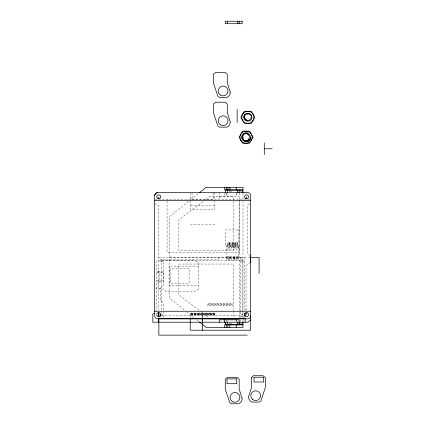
<?xml version="1.0" encoding="UTF-8"?>
<svg xmlns="http://www.w3.org/2000/svg" width="425" height="425" viewBox="0 0 425 425"><rect width="100%" height="100%" fill="white"/><g stroke="black" fill="none" stroke-linecap="round" stroke-linejoin="round"><path stroke-width="0.32" stroke-dasharray="2.12 1.59" d="M229.697 324.047L229.697 322.819M230.095 324.047L230.095 322.819M231.37 324.047L231.37 322.819M240.614 324.047L240.614 322.819M210.572 303.854L210.8 303.264L213.748 303.556L213.748 305.362L213.393 305.718L210.928 305.718L210.279 303.264L207.623 303.264L207.395 305.362L207.751 305.718L210.216 305.718L210.572 305.362M213.748 303.854L213.977 303.264L216.92 303.556L216.92 305.362L216.564 305.718L214.104 305.718L213.748 305.362M216.92 303.854L217.154 303.264L220.097 303.556L220.097 305.362L219.741 305.718L217.276 305.718L216.92 305.362M220.097 303.854L220.325 303.264L223.274 303.556L223.274 305.362L222.918 305.718L220.453 305.718L220.097 305.362M223.274 303.854L223.502 303.264L226.445 303.556L226.445 305.362L226.089 305.718L223.63 305.718L223.274 305.362M226.445 303.854L226.679 303.264L229.622 303.556L229.622 305.362L229.266 305.718L226.801 305.718L226.445 305.362M229.622 303.854L229.851 303.264L232.799 303.556L232.799 305.362L232.443 305.718L229.978 305.718L229.622 305.362M158.854 284.58L156.405 288.437L156.458 311.318M163.269 317.417L163.269 303.7L160.262 300.273L160.262 288.437L163.269 285.292L163.269 259.877L218.19 259.877L218.19 257.423M188.599 201.397L169.432 216.734L169.432 298.053L184.455 310.069M190.676 199.739L198.443 193.524M203.065 201.514L178.867 219.831L178.867 250.745L233.564 250.745L233.564 196.738L209.382 196.738L205.169 199.92M250.559 262.294L246.032 265.683L246.032 309.697L247.191 310.319M249.571 204.276L247.382 205.429L247.382 253.852L249.502 254.91M190.363 313.321L214.885 313.204M219.247 196.254L239.158 196.254M154.668 199.298L157.962 199.298M158.621 199.298L250.012 199.298M190.57 205.482L214.763 205.482M190.405 224.597L214.928 224.597M227.55 244.338L229.521 244.338M230.238 244.338L232.204 244.354M232.921 244.338L234.892 244.338M235.609 244.354L237.575 244.338M169.432 257.391L242.994 257.391M158.854 257.423L249.916 257.423M226.897 258.039L228.778 258.039M229.75 258.039L231.63 258.039M233.123 258.039L235.004 258.039M236.443 258.039L238.324 258.039M226.897 258.634L228.778 258.634M229.75 258.634L231.63 258.634M233.123 258.634L235.004 258.634M236.443 258.634L238.324 258.634M161.367 260.674L242.165 260.674M198.518 266.114L169.092 266.114L169.092 285.728L198.518 285.728M156.83 272.723L163.428 272.723M156.83 280.558L163.428 280.558M158.854 288.437L160.262 288.437M245.14 309.697L246.032 309.697M190.363 313.087L214.885 313.087M190.671 313.358L193.12 313.358M193.736 313.358L196.185 313.358M196.802 313.358L199.251 313.358M199.867 313.358L202.316 313.358M202.932 313.358L205.381 313.358M205.998 313.358L208.447 313.358M209.063 313.358L211.512 313.358M212.128 313.358L214.577 313.358M161.367 315.478L190.506 315.478M215.672 315.478L242.165 315.478L242.165 259.447M190.363 315.812L214.885 315.786M231.683 304.178C229.303 303.758 232.061 305.92 231.63 304.178M225.335 304.178C222.95 303.758 225.712 305.92 225.282 304.178M228.512 304.178C226.127 303.758 228.884 305.92 228.453 304.178M212.633 304.178C210.248 303.758 213.01 305.92 212.58 304.178M215.81 304.178C213.424 303.758 216.182 305.92 215.757 304.178M218.981 304.178C216.601 303.758 219.358 305.92 218.928 304.178M209.456 304.178C207.076 303.758 209.833 305.92 209.403 304.178M154.668 203.697L158.854 205.429L158.854 310.154M198.857 310.085L178.867 294.955L178.867 264.042L233.564 264.042L233.564 310.144M200.961 311.679L203.065 313.273M206.226 315.658L208.856 317.65M186.527 311.727L193.784 317.533M196.892 320.02L198.443 321.263M244.678 257.423L244.678 310.154M244.678 316.747L244.678 318.723M242.994 193.189L242.994 318.947M242.994 319.542L242.994 321.592M240.614 190.735L240.614 191.962M240.545 257.423L240.545 311.472M240.545 312.131L240.545 318.723M240.545 319.887L240.545 321.624M239.61 199.298L239.61 252.227L167.078 252.227L167.078 199.298M239.158 193.189L239.158 317.576M238.324 246.574L238.324 249.64L236.443 249.64L236.443 246.574M236.874 192.573L236.874 196.254M236.874 319.807L236.874 321.608M236.635 193.189L236.635 196.254M236.635 319.807L236.635 321.608M235.153 242.611L235.153 245.294M235.089 242.611L235.089 245.294M235.004 246.574L235.004 249.64L233.123 249.64L233.123 246.574M234.313 257.423L234.313 260.674M233.564 310.803L233.564 317.39M232.464 242.611L232.406 245.294M231.63 246.574L231.63 249.64L229.75 249.64L229.75 246.574M231.37 190.735L231.37 191.962M230.095 190.735L230.095 191.962M229.782 242.611L229.782 245.294M229.697 190.735L229.697 191.962M229.718 242.611L229.718 245.294M228.778 246.574L228.778 249.64L226.897 249.64L226.897 246.574M226.998 193.189L226.998 196.254M226.998 319.807L226.998 321.608M226.759 193.189L226.759 196.254M226.759 320.408L226.759 321.608M224.416 193.189L224.416 196.254M219.247 192.573L219.247 199.298M214.763 192.573L214.763 209.594L190.57 209.594L190.57 192.573M213.27 192.573L213.27 199.623L192.063 199.623L192.063 192.573M190.225 315.754L190.225 317.725M161.367 259.447L161.367 312.832M161.367 314.25A1.227 1.227 0 0 1 162.584 315.637A1.227 1.227 0 0 1 161.048 316.662M221.244 304.167C220.623 305.118 222.705 305.161 222.158 304.178L221.244 304.167M159.295 281.52L158.573 282.248L156.83 282.248L156.83 288.989L163.853 288.989L164.9 289.452L165.415 290.217L165.415 291.444L195.059 291.444L198.518 288.989L198.518 262.289L195.059 260.791L156.83 260.791L156.83 271.214L158.573 271.214L159.295 271.942L159.295 281.52M247.26 114.352L246.893 114.442A3.018 3.018 0 0 1 248.758 114.442L247.26 114.352M238.149 229.914L225.399 229.914L225.399 245.607L238.149 245.607L238.149 229.914M237.835 242.611L227.035 242.611L227.035 245.294L237.835 245.294L237.835 242.611M229.521 243.127L227.55 243.127L227.55 247.674L229.521 247.674L229.521 243.127M232.204 243.127L230.238 243.127L230.238 247.674L232.204 247.674L232.204 243.127M234.892 243.127L232.921 243.127L232.921 247.674L234.892 247.674L234.892 243.127M237.575 243.127L235.609 243.127L235.609 247.674L237.575 247.674L237.575 243.127M238.861 246.574L226.111 246.574L226.111 257.114L238.861 257.114L238.861 246.574M228.778 256.466L226.897 256.466L226.897 260.366L228.778 260.366L228.778 256.466M231.63 256.466L229.75 256.466L229.75 260.366L231.63 260.366L231.63 256.466M235.004 256.466L233.123 256.466L233.123 260.366L235.004 260.366L235.004 256.466M238.324 256.466L236.443 256.466L236.443 260.366L238.324 260.366L238.324 256.466M189.114 268.584L170.722 268.584L170.722 283.3L189.114 283.3L189.114 268.584M163.428 271.942L156.83 271.942L156.83 281.52L163.428 281.52L163.428 271.942M249.746 114.989L249.443 114.766A3.018 3.018 0 0 1 249.746 114.989M250.267 115.536L250.022 115.249A3.018 3.018 0 0 1 250.267 115.536M160.756 261.736A1.227 1.227 0 0 0 162.594 260.674A1.227 1.227 0 0 0 160.756 259.611A1.227 1.227 0 0 0 160.756 261.736M241.549 316.535A1.227 1.227 0 0 0 243.387 315.478A1.227 1.227 0 0 0 241.549 314.415A1.227 1.227 0 0 0 241.549 316.535M241.549 261.736A1.227 1.227 0 0 0 243.387 260.674A1.227 1.227 0 0 0 241.549 259.611A1.227 1.227 0 0 0 241.549 261.736"/><path stroke-width="0.64" d="M225.261 324.658L225.261 322.208L225.261 324.658L242.165 324.658L242.165 322.208M239.158 322.208L239.158 324.658L239.158 319.807L219.247 319.807L219.247 322.208M241.251 133.562L240.975 133.96L242.59 131.155L249.555 131.155L253.04 137.185L249.555 143.214L242.59 143.214L239.11 137.185L241.559 133.184A6.03 6.03 0 0 1 244.869 131.272L245.831 131.155M246.803 143.172L246.319 143.214L247.281 143.092A6.03 6.03 0 0 0 250.591 141.185L251.175 140.409M245.135 141.482C241.66 140.505 240.89 134.39 245.151 133.583C251.143 132.303 250.367 142.848 244.587 140.627M250.601 137.185C250.298 144.835 237.888 140.696 242.633 134.438C249.002 127.782 255 141.929 245.57 141.679M243.807 117.311C243.567 112.131 252.083 112.131 251.844 117.311C252.083 122.496 243.567 122.496 243.807 117.311A4.006 4 11.8 0 1 244.136 115.876L244.63 115.037M248.418 140.914L245.092 141.477M242.972 113.65L242.728 114.086L244.343 111.281L251.308 111.281L254.793 117.311L251.308 123.346L244.343 123.346L240.858 117.311L243.312 113.31A6.03 6.03 0 0 1 246.617 111.403L246.627 111.281M249.023 123.346L249.034 123.223A6.03 6.03 0 0 0 252.338 121.311L252.928 120.541L252.647 120.934M246.622 314.627L246.893 312.657L246.378 312.651A1.987 1.987 0 0 0 244.651 314.351L244.651 314.872A1.987 1.987 0 0 0 246.691 316.609A1.987 1.987 0 0 0 248.604 314.728A1.987 1.987 0 0 0 246.893 312.657M242.728 120.535L243.312 121.311A6.03 6.03 0 0 0 246.617 123.223L247.578 123.346M252.647 113.688L252.928 114.086L252.338 113.31A6.03 6.03 0 0 0 249.034 111.403L248.067 111.281M245.831 143.214L244.869 143.092A6.03 6.03 0 0 1 241.559 141.185L240.975 140.409L241.214 140.824M246.319 131.155L247.281 131.272A6.03 6.03 0 0 1 250.591 133.184L251.175 133.955M242.478 120.116L242.101 119.223A6.03 6.03 0 0 1 242.101 115.403L242.484 114.511M240.481 139.554L240.736 139.99L240.353 139.097A6.03 6.03 0 0 1 240.353 135.272L240.736 134.38M253.374 119.675L253.173 120.116L253.544 119.223A6.03 6.03 0 0 0 253.544 115.403L253.173 114.506M251.627 139.549L251.419 139.99L251.797 139.097A6.03 6.03 0 0 0 251.797 135.272L251.419 134.38M248.359 140.824L250.059 139.055M249.055 139.055C241.156 146.439 240.582 128.196 248.97 135.192M244.678 114.978L245.395 114.293M250.665 319.897L247.903 322.208L152.809 322.208L152.788 314.001L154.626 313.315M199.479 192.695L206.215 187.308L242.994 187.308L242.994 192.594M245.708 114.086L246.256 113.815M246.643 113.677L248.63 113.672M246.617 111.403L247.578 111.281L247.1 111.323M249.034 123.223L248.067 123.346M264.276 148.771L272.212 148.771M242.994 189.879L224.607 189.879L224.607 187.308M154.668 200.366L250.665 200.366M250.569 257.423L259.08 257.423L259.08 273.604M154.668 311.254L250.665 311.254M244.678 318.723L158.854 318.723L158.854 335.128L247.249 335.128M242.994 324.902L224.607 324.902L224.607 327.478M247.26 120.275C241.65 119.632 245.475 110.543 249.953 114.049C254.336 117.013 248.088 123.569 245.183 118.766M249.289 113.916L249.688 114.139M244.21 140.457L243.706 140.154M243.254 140.723L243.668 141.015M199.479 322.092L206.215 327.478L242.994 327.478L242.994 322.187M243.594 140.064L243.27 139.772M240.975 140.409L241.251 140.808M240.523 139.549L240.736 139.99M244.906 118.06L245.023 118.421M264.276 142.864L264.276 154.684M250.559 255.436L250.559 262.294M246.622 196.802L246.622 198.788M245.14 312.991L245.14 316.28M245.14 318.256L245.14 322.208M244.678 313.453L244.678 316.088M242.165 192.573L242.165 190.124L225.261 190.124L225.261 192.573M239.158 21.25L239.158 23.704M239.158 190.124L239.158 192.573M237.325 21.25L237.325 23.704M237.325 190.124L237.325 192.573M237.325 322.208L237.325 324.658M237.15 109.289L237.15 122.581M236.226 187.308L236.226 189.879M236.226 324.902L236.226 327.478M229.898 187.308L229.898 189.879M229.898 324.902L229.898 327.478M227.89 187.308L227.89 189.879M227.89 324.902L227.89 327.478M227.641 21.25L227.641 23.704M227.641 190.124L227.641 192.573M227.641 322.208L227.641 324.658M226.243 187.308L226.243 189.879M226.243 324.902L226.243 327.478M224.416 319.807L224.416 322.208M202.667 315.053L202.667 330.538M202.624 318.32L202.624 320.848M190.225 318.378L190.225 330.204L250.665 330.204L250.665 195.76A3.188 3.188 0 0 0 247.477 192.573L157.048 192.573L154.668 194.953L154.668 315.669A3.188 3.188 0 0 0 157.856 318.856L247.477 318.856A3.188 3.188 0 0 0 250.665 315.669M158.854 312.795L158.854 316.747M158.716 196.802L158.716 198.788M158.716 312.657L158.716 314.627M158.366 312.63L158.366 317.098M158.366 318.373L158.366 322.208M160.501 316.343A1.227 1.227 0 0 1 160.756 314.415M154.668 195.76A3.188 3.188 0 0 1 157.856 192.573M251.504 377.57L251.504 387.451L248.498 396.876L248.933 399.133L250.043 400.871L251.786 402.077L259.293 402.077L260.966 400.871L265.397 387.451L265.397 377.618L263.017 375.732L253.337 375.732L251.504 377.57M254.028 377.235L254.028 382.027L263.659 382.027L263.659 377.235L254.028 377.235M160.687 314.388L160.682 314.909A1.987 1.987 0 0 1 158.605 316.609A1.987 1.987 0 0 1 156.729 314.686A1.987 1.987 0 0 1 158.477 312.651L158.998 312.657A1.987 1.987 0 0 1 160.687 314.388M230.286 92.204L229.851 94.462L228.74 96.193L226.998 97.405L219.491 97.405L217.823 96.193L213.387 82.779L213.387 74.364L215.767 72.484L225.447 72.484L227.285 74.317L227.285 82.779L230.286 92.204M230.286 121.922L229.851 124.18L228.74 125.912L226.998 127.123L219.491 127.123L217.823 125.912L213.387 112.498L213.387 104.082L215.767 102.202L225.447 102.202L227.285 104.035L227.285 112.498L230.286 121.922M242.165 398.549L241.724 400.807L240.614 402.544L238.871 403.75L231.37 403.75L229.697 402.544L225.261 389.125L225.261 379.291L227.641 377.405L237.325 377.405L239.158 379.238L239.158 389.125L242.165 398.549M242.165 21.25L225.261 21.25L225.261 23.704L242.165 23.704L242.165 21.25M192.87 313.985L191.25 313.985L191.25 314.893L192.87 314.893L192.87 313.985M195.978 313.985L194.363 313.985L194.363 314.893L195.978 314.893L195.978 313.985M199.091 313.985L197.476 313.985L197.476 314.893L199.091 314.893L199.091 313.985M202.204 313.985L200.584 313.985L200.584 314.893L202.204 314.893L202.204 313.985M205.317 313.985L203.697 313.985L203.697 314.893L205.317 314.893L205.317 313.985M208.431 313.985L206.81 313.985L206.81 314.893L208.431 314.893L208.431 313.985M211.538 313.985L209.923 313.985L209.923 314.893L211.538 314.893L211.538 313.985M214.652 313.985L213.037 313.985L213.037 314.893L214.652 314.893L214.652 313.985M236.635 378.903L226.998 378.903L226.998 383.701L236.635 383.701L236.635 378.903M242.484 120.116L242.229 119.68L242.484 120.116M252.625 399.516A4.903 4.903 0 0 0 260.536 396.419A4.903 4.903 0 0 0 253.9 391.117A4.903 4.903 0 0 0 252.625 399.516M232.066 401.306A4.903 4.903 0 0 0 239.843 397.901A4.903 4.903 0 0 0 233.006 392.865A4.903 4.903 0 0 0 232.066 401.306M220.187 94.961A4.903 4.903 0 0 0 227.97 91.55A4.903 4.903 0 0 0 221.127 86.519A4.903 4.903 0 0 0 220.187 94.961M220.187 124.679A4.903 4.903 0 0 0 227.97 121.274A4.903 4.903 0 0 0 221.127 116.238A4.903 4.903 0 0 0 220.187 124.679M157.723 198.523A1.987 1.987 0 0 0 160.703 196.802A1.987 1.987 0 0 0 157.723 195.086A1.987 1.987 0 0 0 157.723 198.523M245.629 198.523A1.987 1.987 0 0 0 248.609 196.802A1.987 1.987 0 0 0 245.629 195.086A1.987 1.987 0 0 0 245.629 198.523"/></g></svg>
